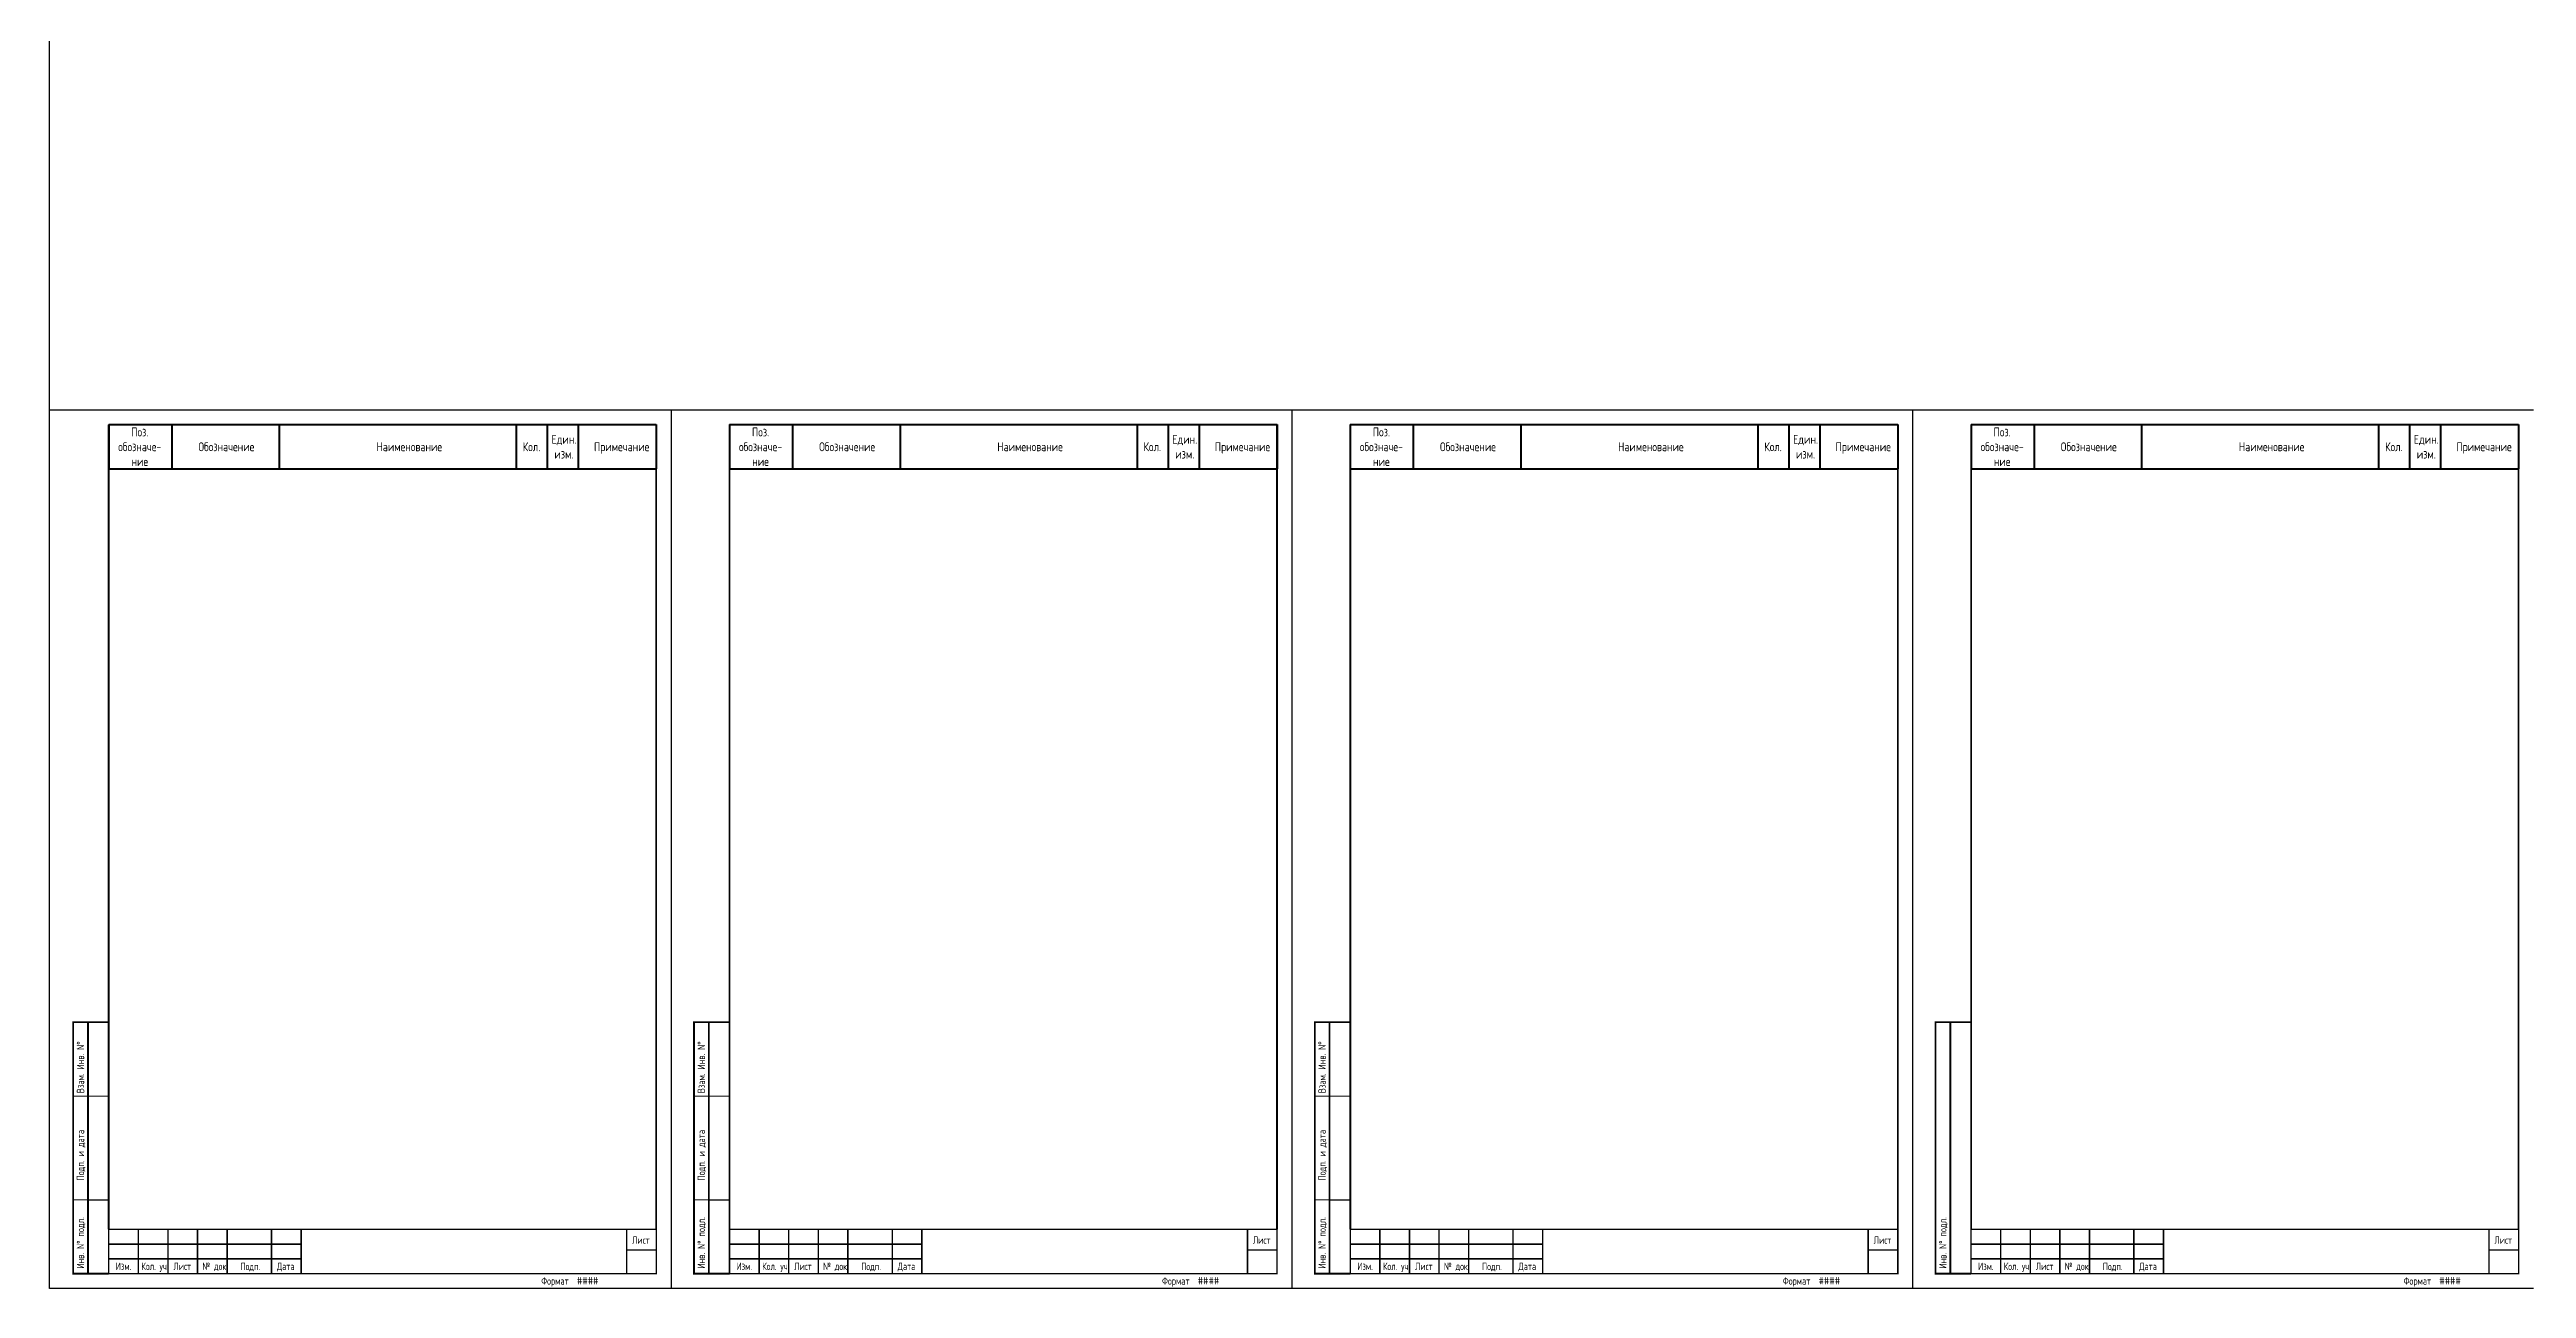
# Model space of a CAD drawing. Header units: inches. Extents: x 0 to 1678, y 0 to 838.
# Drawn here: x 0 to 837, y 0 to 419 of the extents above; entities that cross this region are included whole.
import ezdxf
from ezdxf.enums import TextEntityAlignment as Align

# ---------------------------------------------------------------- set-up
doc = ezdxf.new("R2010")
doc.units = ezdxf.units.IN
doc.header["$MEASUREMENT"] = 0
doc.layers.add('ФОРМАТ', color=7, linetype='Continuous')
doc.styles.add('GOST-A 3-1', font='', dxfattribs={"height": 3})
doc.styles.add('GOSTA-2.5-1', font='', dxfattribs={"width": 0.9, "height": 2.5})
doc.styles.add('ROMAND0-100', font='romand.shx')
doc.styles.add('ROMANS0-70', font='romans.shx', dxfattribs={"width": 0.7})
doc.styles.get('GOST-A 3-1').set_extended_font_data('GOST type A')
doc.styles.get('GOSTA-2.5-1').set_extended_font_data('GOST Type AU')

# ---------------------------------------------------------------- blocks, each defined once
blk = doc.blocks.new('Specification')
for p, q in [((0, -123), (0, 417.54)), ((0, -123), (210, -123)), ((0, -420), (0, -123)), ((210, -123), (210, -420)), ((210, -123), (419.75, -123)), ((419.75, -123), (419.75, -420)), ((419.75, -123), (629.5, -123)), ((629.5, -123), (629.5, -420)), ((629.5, -123), (839.25, -123)), ((13, -390), (20, -390)), ((222.75, -390), (229.75, -390)), ((432.5, -390), (439.5, -390)), ((205, -415), (20, -415)), ((414.75, -415), (229.75, -415)), ((624.5, -415), (439.5, -415)), ((834.25, -415), (649.25, -415)), ((210, -420), (0, -420)), ((419.75, -420), (210, -420)), ((629.5, -420), (419.75, -420)), ((839.25, -420), (629.5, -420))]:
    blk.add_line(p, q)
at = {"lineweight": 50}
for p, q in [((20, -128), (205, -128)), ((20, -128), (20, -143)), ((41.27, -128), (41.27, -143)), ((77.63, -128), (77.63, -143)), ((157.71, -128), (157.71, -143)), ((168.18, -128), (168.18, -143)), ((168.18, -128), (168.18, -143)), ((178.65, -128), (178.65, -143)), ((205, -128), (205, -143)), ((229.75, -128), (414.75, -128)), ((229.75, -128), (229.75, -143)), ((251.02, -128), (251.02, -143)), ((287.38, -128), (287.38, -143)), ((367.46, -128), (367.46, -143)), ((377.93, -128), (377.93, -143)), ((377.93, -128), (377.93, -143)), ((388.4, -128), (388.4, -143)), ((414.75, -128), (414.75, -143)), ((439.5, -128), (624.5, -128)), ((439.5, -128), (439.5, -143)), ((460.77, -128), (460.77, -143)), ((497.13, -128), (497.13, -143)), ((577.21, -128), (577.21, -143)), ((587.68, -128), (587.68, -143)), ((587.68, -128), (587.68, -143)), ((598.15, -128), (598.15, -143)), ((624.5, -128), (624.5, -143)), ((649.25, -128), (834.25, -128)), ((649.25, -128), (649.25, -143)), ((670.52, -128), (670.52, -143)), ((706.88, -128), (706.88, -143)), ((786.96, -128), (786.96, -143)), ((797.43, -128), (797.43, -143)), ((797.43, -128), (797.43, -143)), ((807.9, -128), (807.9, -143)), ((834.25, -128), (834.25, -143)), ((20, -143), (205, -143)), ((229.75, -143), (414.75, -143)), ((439.5, -143), (624.5, -143)), ((649.25, -143), (834.25, -143))]:
    blk.add_line(p, q, dxfattribs=at)
for points, const_width in [([(20, -400), (20, -128)], 0.6), ([(20, -128), (205, -128)], 0.6), ([(20, -128), (205, -128)], 0.6), ([(205, -400), (205, -128)], 0.6), ([(229.75, -400), (229.75, -128)], 0.6), ([(229.75, -128), (414.75, -128)], 0.6), ([(229.75, -128), (414.75, -128)], 0.6), ([(414.75, -400), (414.75, -128)], 0.6), ([(439.5, -400), (439.5, -128)], 0.6), ([(439.5, -128), (624.5, -128)], 0.6), ([(439.5, -128), (624.5, -128)], 0.6), ([(624.5, -400), (624.5, -128)], 0.6), ([(649.25, -400), (649.25, -128)], 0.6), ([(649.25, -128), (834.25, -128)], 0.6), ([(649.25, -128), (834.25, -128)], 0.6), ([(834.25, -400), (834.25, -128)], 0.6), ([(20, -415), (8, -415), (8, -330), (20, -330)], 0.6), ([(13, -415), (13, -330)], 0.6), ([(229.75, -415), (217.75, -415), (217.75, -330), (229.75, -330)], 0.6), ([(222.75, -415), (222.75, -330)], 0.6), ([(439.5, -415), (427.5, -415), (427.5, -330), (439.5, -330)], 0.6), ([(432.5, -415), (432.5, -330)], 0.6), ([(649.25, -415), (637.25, -415), (637.25, -330), (649.25, -330)], 0.6), ([(642.25, -415), (642.25, -330)], 0.6), ([(8, -355), (20, -355)], 0.3), ([(217.75, -355), (229.75, -355)], 0.3), ([(427.5, -355), (439.5, -355)], 0.3), ([(8, -390), (20, -390)], 0.3), ([(217.75, -390), (229.75, -390)], 0.3), ([(427.5, -390), (439.5, -390)], 0.3)]:
    blk.add_lwpolyline(points, dxfattribs=dict(const_width=const_width))
at = {"layer": 'ФОРМАТ'}
for p, q in [((20, -400), (85, -400)), ((229.75, -400), (294.75, -400)), ((439.5, -400), (504.5, -400)), ((649.25, -400), (714.25, -400))]:
    blk.add_line(p, q, dxfattribs=at)
at = {"layer": 'ФОРМАТ', "const_width": 0.5}
for points in [[(20, -400), (20, -415), (205, -415), (205, -400)], [(229.75, -400), (229.75, -415), (414.75, -415), (414.75, -400)], [(439.5, -400), (439.5, -415), (624.5, -415), (624.5, -400)], [(649.25, -400), (649.25, -415), (834.25, -415), (834.25, -400)]]:
    blk.add_lwpolyline(points, close=True, dxfattribs=at)
for points in [[(30, -400), (30, -415)], [(40, -400), (40, -415)], [(50, -400), (50, -415)], [(60, -400), (60, -415)], [(75, -400), (75, -415)], [(85, -400), (85, -415)], [(195, -400), (195, -415)], [(239.75, -400), (239.75, -415)], [(249.75, -400), (249.75, -415)], [(259.75, -400), (259.75, -415)], [(269.75, -400), (269.75, -415)], [(284.75, -400), (284.75, -415)], [(294.75, -400), (294.75, -415)], [(404.75, -400), (404.75, -415)], [(449.5, -400), (449.5, -415)], [(459.5, -400), (459.5, -415)], [(469.5, -400), (469.5, -415)], [(479.5, -400), (479.5, -415)], [(494.5, -400), (494.5, -415)], [(504.5, -400), (504.5, -415)], [(614.5, -400), (614.5, -415)], [(659.25, -400), (659.25, -415)], [(669.25, -400), (669.25, -415)], [(679.25, -400), (679.25, -415)], [(689.25, -400), (689.25, -415)], [(704.25, -400), (704.25, -415)], [(714.25, -400), (714.25, -415)], [(824.25, -400), (824.25, -415)], [(20, -405), (85, -405)], [(20, -410), (85, -410)], [(195, -407), (205, -407)], [(229.75, -405), (294.75, -405)], [(229.75, -410), (294.75, -410)], [(404.75, -407), (414.75, -407)], [(439.5, -405), (504.5, -405)], [(439.5, -410), (504.5, -410)], [(614.5, -407), (624.5, -407)], [(649.25, -405), (714.25, -405)], [(649.25, -410), (714.25, -410)], [(824.25, -407), (834.25, -407)]]:
    blk.add_lwpolyline(points, dxfattribs=at)
at = {"lineweight": 90, "style": 'GOST-A 3-1'}
for s, p in [('Обозначение', (50.31, -137)), ('Наименование', (110.47, -137)), ('Кол.', (159.87, -137)), ('Примечание', (183.96, -137)), ('Обозначение', (260.06, -137)), ('Наименование', (320.22, -137)), ('Кол.', (369.62, -137)), ('Примечание', (393.71, -137)), ('Обозначение', (469.81, -137)), ('Наименование', (529.97, -137)), ('Кол.', (579.37, -137)), ('Примечание', (603.46, -137)), ('Обозначение', (679.56, -137)), ('Наименование', (739.72, -137)), ('Кол.', (789.12, -137)), ('Примечание', (813.21, -137))]:
    blk.add_text(s, height=3, dxfattribs=at).set_placement(p)
at = {"style": 'ROMANS0-70', "width": 0.7}
for s, p in [('Взам. Инв. N%%d', (12.46, -354)), ('Взам. Инв. N%%d', (222.21, -354)), ('Взам. Инв. N%%d', (431.96, -354)), ('Подп. и дата', (12.46, -383.53)), ('Подп. и дата', (222.21, -383.53)), ('Подп. и дата', (431.96, -383.53)), ('Инв. N%%d подл.', (12.46, -413.3)), ('Инв. N%%d подл.', (222.21, -413.3)), ('Инв. N%%d подл.', (431.96, -413.3)), ('Инв. N%%d подл.', (641.71, -413.3))]:
    blk.add_text(s, height=2.5, rotation=90, dxfattribs=at).set_placement(p, align=Align.BOTTOM_LEFT)
at = {"char_height": 3, "attachment_point": 5, "style": 'GOST-A 3-1'}
for s, insert, width in [('Поз.\\Pобозначе-\\Pние', (30.5, -135.5), 17.9939), ('Един. изм.', (173.82, -135.5), 4.0032), ('Поз.\\Pобозначе-\\Pние', (240.25, -135.5), 17.9939), ('Един. изм.', (383.57, -135.5), 4.0032), ('Поз.\\Pобозначе-\\Pние', (450, -135.5), 17.9939), ('Един. изм.', (593.32, -135.5), 4.0032), ('Поз.\\Pобозначе-\\Pние', (659.75, -135.5), 17.9939), ('Един. изм.', (803.07, -135.5), 4.0032)]:
    blk.add_mtext(s, dxfattribs=dict(at, insert=insert, width=width))
at = {"ltscale": 100, "char_height": 2.5, "width": 12.6652, "attachment_point": 7, "style": 'ROMANS0-70'}
for insert in [(166.14, -419.39), (375.89, -419.39), (585.64, -419.39), (795.39, -419.39)]:
    blk.add_mtext('Формат', dxfattribs=dict(at, insert=insert))
at = {"style": 'ROMANS0-70', "width": 0.7, "flags": 12}
for tag, p in [('ZINVN', (16.5, -342.5)), ('ZINVN', (226.25, -342.5)), ('ZINVN', (436, -342.5)), ('INVN', (16.5, -402.5)), ('INVN', (226.25, -402.5)), ('INVN', (436, -402.5)), ('INVN', (645.75, -402.5)), ('INVN', (855.5, -402.5)), ('INVN', (1065.25, -402.5)), ('INVN', (1275, -402.5)), ('INVN', (1484.75, -402.5))]:
    blk.add_attdef(tag, text='', height=3, rotation=90, dxfattribs=at).set_placement(p, align=Align.MIDDLE_CENTER)
at = {"style": 'ROMAND0-100', "width": 0.85, "flags": 8}
for tag, p in [('TITLE1', (141.72, -407.35)), ('TITLE2', (351.47, -407.35)), ('TITLE3', (561.22, -407.35)), ('TITLE4', (770.97, -407.35)), ('TITLE5', (980.72, -407.35)), ('TITLE6', (1190.47, -407.35)), ('TITLE7', (1400.22, -407.35)), ('TITLE8', (1609.97, -407.35))]:
    blk.add_attdef(tag, text='', height=3.9, dxfattribs=at).set_placement(p, align=Align.MIDDLE_CENTER)
at = {"ltscale": 100, "style": 'ROMANS0-70', "width": 0.7, "flags": 12}
for p in [(178.19, -419.39), (387.94, -419.39), (597.69, -419.39), (807.44, -419.39), (1017.19, -419.39), (1226.94, -419.39), (1436.69, -419.39), (1646.44, -419.39)]:
    blk.add_attdef('ФОРМАТ', text='', height=2.5, dxfattribs=at).set_placement(p, align=Align.BOTTOM_LEFT)
at = {"layer": 'ФОРМАТ', "style": 'GOSTA-2.5-1', "width": 0.95}
for s, p in [('Лист', (196.83, -405.64)), ('Лист', (406.58, -405.64)), ('Лист', (616.33, -405.64)), ('Лист', (826.08, -405.64)), ('Изм.', (22.37, -414.5)), ('Кол. уч.', (31.04, -414.5)), ('Лист', (41.87, -414.5)), ('№ док.', (51.62, -414.5)), ('Подп.', (64.5, -414.56)), ('Дата', (76.83, -414.5)), ('Изм.', (232.12, -414.5)), ('Кол. уч.', (240.79, -414.5)), ('Лист', (251.62, -414.5)), ('№ док.', (261.37, -414.5)), ('Подп.', (274.25, -414.56)), ('Дата', (286.58, -414.5)), ('Изм.', (441.87, -414.5)), ('Кол. уч.', (450.54, -414.5)), ('Лист', (461.37, -414.5)), ('№ док.', (471.12, -414.5)), ('Подп.', (484, -414.56)), ('Дата', (496.33, -414.5)), ('Изм.', (651.62, -414.5)), ('Кол. уч.', (660.29, -414.5)), ('Лист', (671.12, -414.5)), ('№ док.', (680.87, -414.5)), ('Подп.', (693.75, -414.56)), ('Дата', (706.08, -414.5))]:
    blk.add_text(s, height=2.5, dxfattribs=at).set_placement(p, align=Align.BOTTOM_LEFT)
at = {"layer": 'ФОРМАТ', "style": 'ROMANS0-70', "width": 0.7, "flags": 8}
for tag, p in [('SH1', (199.84, -411.25)), ('SH2', (409.59, -411.25)), ('SH3', (619.34, -411.25)), ('SH4', (829.09, -411.25)), ('SH5', (1038.84, -411.25)), ('SH6', (1248.59, -411.25)), ('SH7', (1458.34, -411.25)), ('SH8', (1668.09, -411.25))]:
    blk.add_attdef(tag, text='', height=3, dxfattribs=at).set_placement(p, align=Align.MIDDLE_CENTER)

msp = doc.modelspace()

# ---------------------------------------------------------------- block references
ref = msp.add_blockref('Specification', (0.02, 419.99))
ref.add_attrib('ФОРМАТ', '####', dxfattribs={"ltscale": 100, "height": 2.5, "style": 'ROMANS0-70', "width": 0.7}).set_placement((807.46, 0.6), align=Align.BOTTOM_LEFT)
ref.add_attrib('ФОРМАТ', '####', dxfattribs={"ltscale": 100, "height": 2.5, "style": 'ROMANS0-70', "width": 0.7}).set_placement((597.71, 0.6), align=Align.BOTTOM_LEFT)
ref.add_attrib('ФОРМАТ', '####', dxfattribs={"ltscale": 100, "height": 2.5, "style": 'ROMANS0-70', "width": 0.7}).set_placement((387.96, 0.6), align=Align.BOTTOM_LEFT)
ref.add_attrib('ФОРМАТ', '####', dxfattribs={"ltscale": 100, "height": 2.5, "style": 'ROMANS0-70', "width": 0.7}).set_placement((178.21, 0.6), align=Align.BOTTOM_LEFT)

doc.saveas('drawing.dxf')
